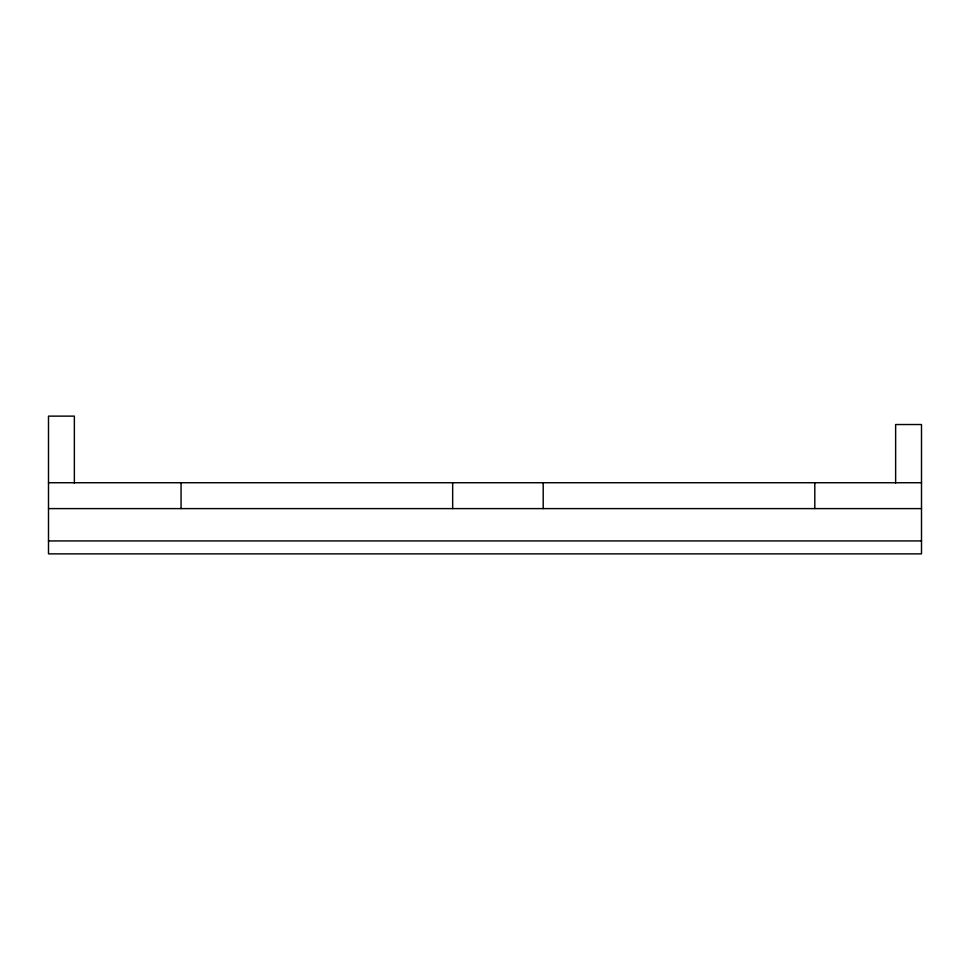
<?xml version="1.0" encoding="UTF-8"?>
<svg xmlns="http://www.w3.org/2000/svg" width="970" height="970" viewBox="0 0 970 970"><rect width="100%" height="100%" fill="white"/><g stroke="black" fill="none" stroke-linecap="round" stroke-linejoin="round"><path stroke-width="1.45" d="M48.5 482.733L921.5 482.733M48.5 508.607L921.5 508.607M48.5 540.933L921.5 540.933M895.637 483.084L895.637 424.533L921.5 424.533L921.5 553.87L48.5 553.87L48.5 416.13L74.363 416.13L74.363 483.242M814.8 482.733L814.8 508.607M543.2 482.733L543.2 508.607M452.663 482.733L452.663 508.607M181.063 482.733L181.063 508.607"/></g></svg>
